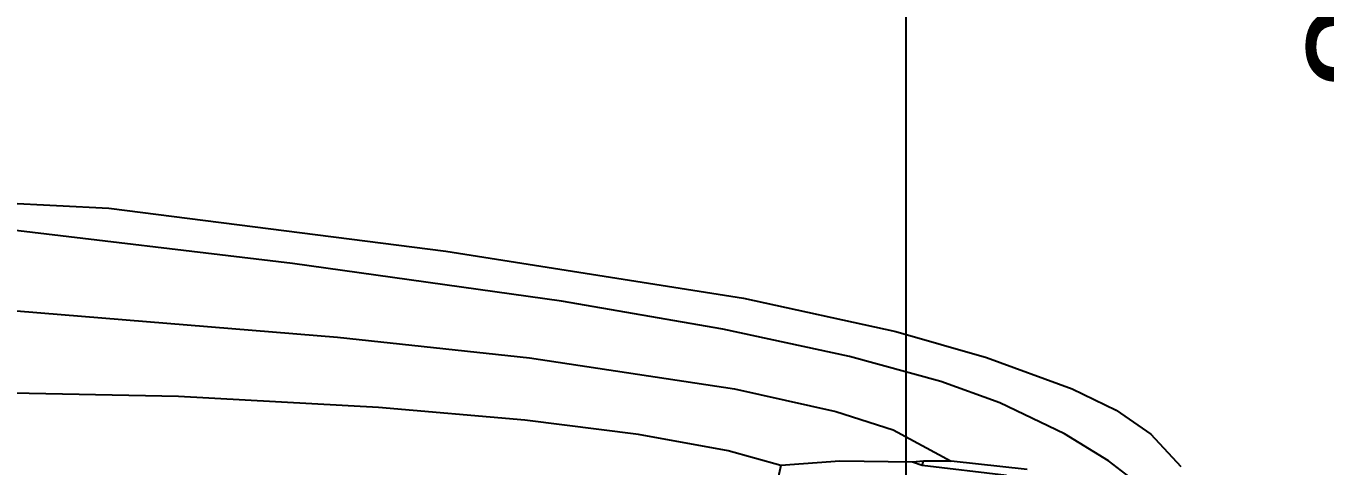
# Model space of a CAD drawing. Header units: inches. Extents: x 7915 to 10666, y -851 to 1175.
# Drawn here: x 10116.04 to 10160.86, y 709.64 to 724.83 of the extents above; entities that cross this region are included whole.
import ezdxf

# ---------------------------------------------------------------- set-up
doc = ezdxf.new("R2010")
doc.units = ezdxf.units.IN
doc.header["$LTSCALE"] = 10
doc.header["$MEASUREMENT"] = 0
doc.linetypes.add('HIDDEN', pattern=[9.524999999999995, 6.349999999999998, -3.174999999999998])
doc.layers.add('CAR1', color=250, linetype='Continuous')
doc.layers.add('DIM DET', color=2, linetype='Continuous')
doc.styles.add('1-2 INCH', font='arial.ttf', dxfattribs={"height": 4})
doc.dimstyles.new('1-2 INCH', dxfattribs={"dimtxt": 4, "dimasz": 3, "dimexe": 2, "dimexo": 0.5, "dimgap": 0.5, "dimtad": 1, "dimdec": 4, "dimzin": 0, "dimdsep": 46, "dimlunit": 4, "dimtxsty": '1-2 INCH', "dimblk": 'ARCHTICK', "dimcen": 2, "dimdle": 2, "dimclrd": 1, "dimclre": 8, "dimclrt": 3, "dimadec": 3, "dimazin": 0, "dimtfac": 1, "dimtdec": 4, "dimtofl": 0, "dimtmove": 2, "dimatfit": 3, "dimldrblk": 'AERO', "dimfxl": 0, "dimtolj": 1, "dimtzin": 0, "dimarcsym": 0})

# ---------------------------------------------------------------- blocks, each defined once
blk = doc.blocks.new('A$C5b0facb8')
at = {"layer": 'CAR1'}
for p, q in [((35.06028260925723, 39.95306876589484), (47.68369599475955, 41.46502562354635)), ((25.77458530137756, 38.65506806734311), (35.06028260925723, 39.95306876589484)), ((20.21172516479783, 37.68513347946055), (25.77458530137756, 38.65506806734311)), ((46.85639884678312, 38.51243062794356), (33.5055345173696, 37.41412234453355)), ((15.84701952025534, 36.7437263793222), (20.21172516479783, 37.68513347946055)), ((33.5055345173696, 37.41412234453355), (26.8871573308561, 36.70093514745167)), ((12.69473211195964, 35.88790174292535), (15.84701952025534, 36.7437263793222)), ((26.8871573308561, 36.70093514745167), (19.81234033772307, 35.6311543519555)), ((10.65501672503342, 35.14618705801468), (12.69473211195964, 35.88790174292535)), ((19.81234033772307, 35.6311543519555), (16.3177230710844, 34.84664843525889)), ((38.99707593289804, 35.36014321711355), (56.09930491662544, 35.70247307165528)), ((8.429872671482372, 34.07640626251805), (10.65501672503342, 35.14618705801468)), ((27.04405851446609, 34.54710981250309), (32.09342386488242, 34.98928587465798)), ((32.09342386488242, 34.98928587465798), (38.99707593289804, 35.36014321711355)), ((16.3177230710844, 34.84664843525889), (14.33506266099903, 34.21904370183347)), ((23.12152892692575, 34.04787877460467), (27.04405851446609, 34.54710981250309)), ((6.903652068015617, 33.1492629063373), (8.429872671482372, 34.07640626251805)), ((14.33506266099903, 34.21904370183347), (12.33813850940624, 33.13499916246474)), ((20.02629649547089, 33.49159276096361), (23.12152892692575, 34.04787877460467)), ((18.21480101590896, 32.9780979791085), (20.02629649547089, 33.49159276096361)), ((6.005036201691837, 32.45033945329669), (6.903652068015617, 33.1492629063373)), ((9.713609626077414, 32.84972428358151), (12.33813850940624, 33.13499916246474)), ((10.42679682307516, 32.63576812448218), (13.33660058520309, 32.9780979791085)), ((12.33813850940624, 33.13499916246474), (13.29380935257177, 33.13499916246474)), ((13.29380935257177, 33.13499916246474), (13.66466669933561, 33.09220793059421)), ((13.33660058520309, 32.9780979791085), (13.29380935257177, 33.13499916246474)), ((13.33660058520309, 32.9780979791085), (13.66466669933561, 33.09220793059421)), ((13.66466669933561, 33.09220793059421), (16.17508562898183, 33.13499916246474)), ((16.17508562898183, 33.13499916246474), (18.21480101590896, 32.9780979791085)), ((18.21480101590896, 32.9780979791085), (18.30038347846676, 32.56444940478241))]:
    blk.add_line(p, q, dxfattribs=at)
blk.add_lwpolyline([(45.00211213458988, 42.04983912518537), (41.39338491697254, 41.86441045391575), (29.76843360726616, 40.38098108409349), (19.49853796780098, 38.75491427495626), (14.24948019844032, 37.61381475967619), (11.11145653165204, 36.71519889140882), (8.158861534190692, 35.6311543519555), (6.646904680340413, 34.88943966712895), (5.448750185600147, 34.06214251856136), (4.407496879876817, 32.94957049119466)], dxfattribs=at)
blk = doc.blocks.new('_ArchTick')
at = {"color": 0, "const_width": 0.15}
blk.add_lwpolyline([(-0.5, -0.5), (0.5, 0.5)], dxfattribs=at)
blk = doc.blocks.new('*D236')
at = {"layer": 'Defpoints', "color": 0}
for p in [(10164.81362950513, 782.6940446570196), (10177.69892745203, 782.6940446570196), (10177.3573246355, 676.6940446570196)]:
    blk.add_point(p, dxfattribs=at)
at = {"layer": 'DIM DET', "color": 1, "lineweight": -2}
blk.add_line((10164.81362950513, 674.6940446570196), (10164.81362950513, 784.6940446570196), dxfattribs=at)
at = {"layer": 'DIM DET', "color": 8, "linetype": 'HIDDEN', "lineweight": -2}
for p, q in [((10177.19892745203, 782.6940446570196), (10162.81362950513, 782.6940446570196)), ((10176.8573246355, 676.6940446570196), (10162.81362950513, 676.6940446570196))]:
    blk.add_line(p, q, dxfattribs=at)
at = {"layer": 'DIM DET', "color": 1, "lineweight": -2, "xscale": 3, "yscale": 3, "zscale": 3}
for p, rotation in [((10164.81362950513, 782.6940446570196), 90), ((10164.81362950513, 676.6940446570196), 270)]:
    blk.add_blockref('_ArchTick', p, dxfattribs=dict(at, rotation=rotation))
at = {"layer": 'DIM DET', "color": 3, "insert": (10162.27133755424, 729.6940446570167), "char_height": 4, "attachment_point": 5, "rotation": 90, "style": '1-2 INCH'}
blk.add_mtext('\\A1;8\'-10"', dxfattribs=at)
blk = doc.blocks.new('AERO')
blk.add_line((0, 0), (-1, 0))
blk.add_lwpolyline([(-0.7071067811866669, 0.7071067811866669), (0, 0), (-0.7071067811866669, -0.7071067811866669)])
blk = doc.blocks.new('*D239')
at = {"layer": 'Defpoints', "color": 0}
for p in [(10146.40867132223, 806.6940446570051), (10151.43433720661, 806.6940446570051), (10151.09273439007, 676.6940446570196)]:
    blk.add_point(p, dxfattribs=at)
at = {"layer": 'DIM DET', "color": 1, "lineweight": -2}
blk.add_line((10146.40867132223, 674.6940446570196), (10146.40867132223, 808.6940446570051), dxfattribs=at)
at = {"layer": 'DIM DET', "color": 8, "linetype": 'HIDDEN', "lineweight": -2}
for p, q in [((10150.93433720661, 806.6940446570051), (10144.40867132223, 806.6940446570051)), ((10150.59273439007, 676.6940446570196), (10144.40867132223, 676.6940446570196))]:
    blk.add_line(p, q, dxfattribs=at)
at = {"layer": 'DIM DET', "color": 1, "lineweight": -2, "xscale": 3, "yscale": 3, "zscale": 3}
for p, rotation in [((10146.40867132223, 806.6940446570051), 90), ((10146.40867132223, 676.6940446570196), 270)]:
    blk.add_blockref('_ArchTick', p, dxfattribs=dict(at, rotation=rotation))
at = {"layer": 'DIM DET', "color": 3, "insert": (10143.86637937134, 741.6940446570094), "char_height": 4, "attachment_point": 5, "rotation": 90, "style": '1-2 INCH'}
blk.add_mtext('\\A1;10\'-10"', dxfattribs=at)

msp = doc.modelspace()

# ---------------------------------------------------------------- block references
at = {"layer": 'CAR1', "xscale": -1}
msp.add_blockref('A$C5b0facb8', (10160.29811357617, 676.6756409476637), dxfattribs=at)

# ---------------------------------------------------------------- dimensions: what is measured, and where the dimension line sits
at = {"layer": 'DIM DET'}
for base, p1, p2, picture, middle in [((10146.40867132223, 806.6940446570051), (10151.09273439006, 676.6940446570194), (10151.4343372066, 806.6940446570046), '*D239', (10143.86637937134, 741.6940446570094)), ((10164.81362950513, 782.6940446570196), (10177.35732463549, 676.6940446570194), (10177.69892745203, 782.6940446570192), '*D236', (10162.27133755424, 729.6940446570167))]:
    dim = msp.add_linear_dim(base=base, p1=p1, p2=p2, angle=90, dimstyle='1-2 INCH', dxfattribs=at)
    dim.commit()
    dim.dimension.update_dxf_attribs({"geometry": picture, "text_midpoint": middle})

doc.saveas('drawing.dxf')
